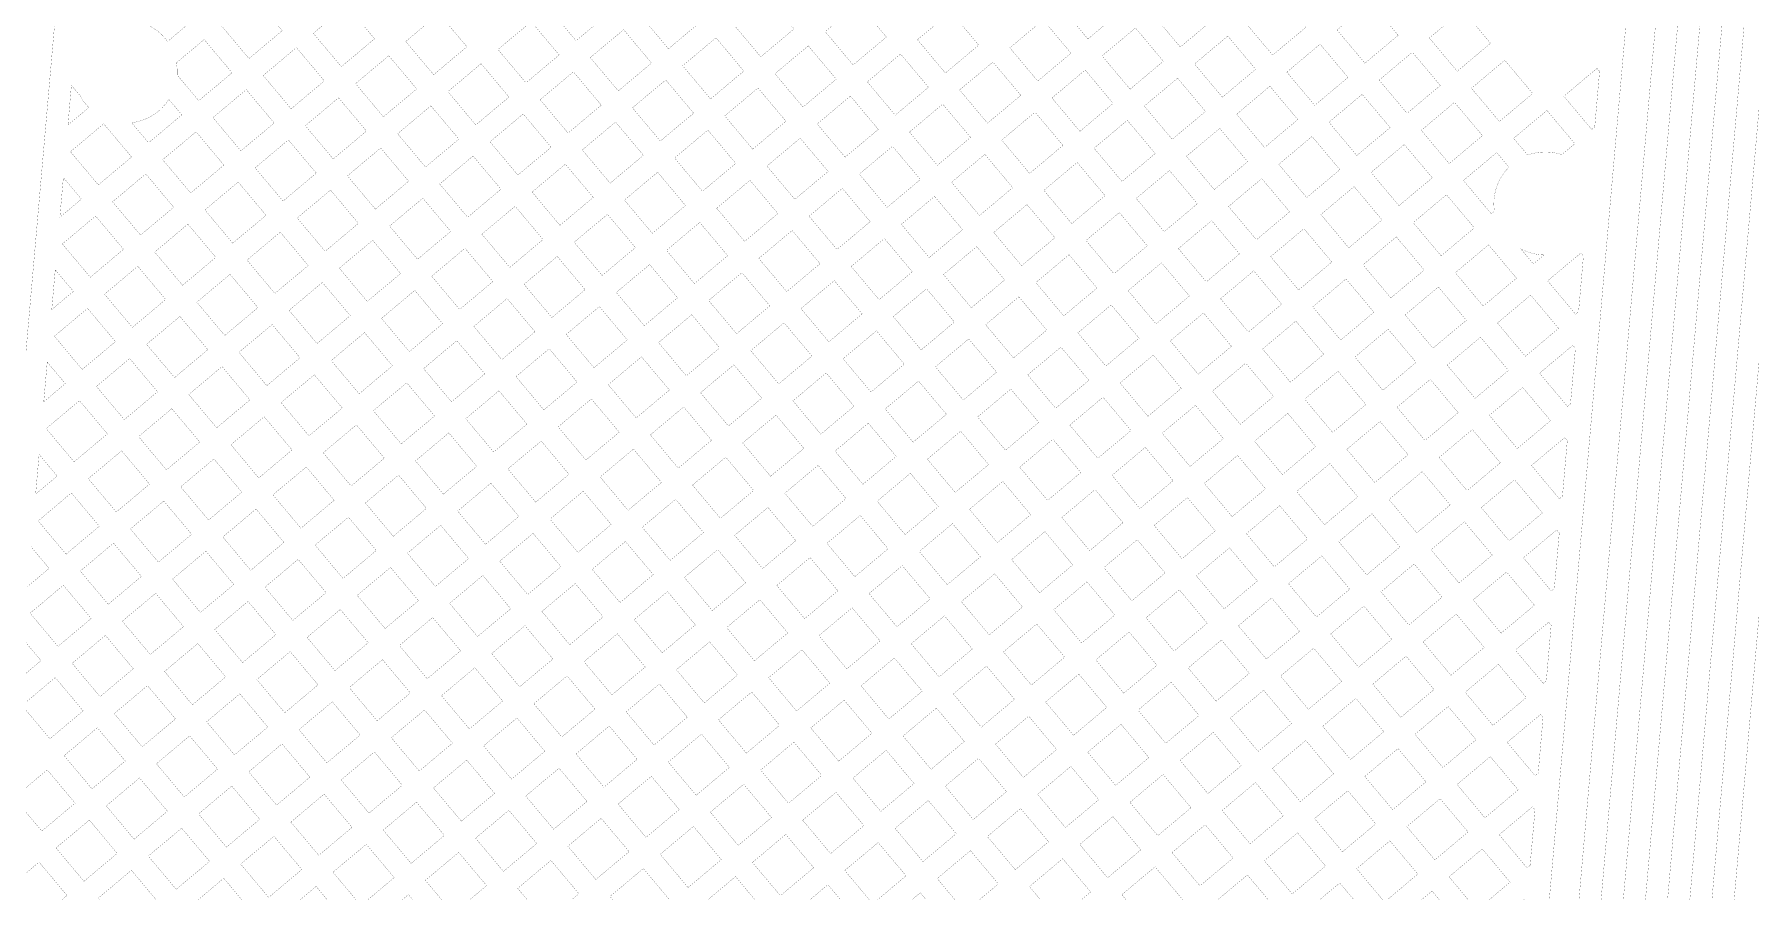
# Model space of a CAD drawing. Extents: x 592 to 965, y 89 to 353.
# Drawn here: x 628.99 to 646.75, y 250.47 to 259.43 of the extents above; entities that cross this region are included whole.
import ezdxf

# ---------------------------------------------------------------- set-up
doc = ezdxf.new("R2010")
doc.units = 0
doc.layers.add('a_area', color=3, linetype='Continuous')

# ---------------------------------------------------------------- blocks, each defined once
blk = doc.blocks.new('PAD_R3')
at = {"layer": 'a_area', "const_width": 0.5}
blk.add_lwpolyline([(0.25, 0, 1), (-0.25, 0, 1)], format="xyb", close=True, dxfattribs=at)

msp = doc.modelspace()

# ---------------------------------------------------------------- linework, layer by layer
at = {"layer": 'a_area', "const_width": 0.0015}
for points in [[(617.02, 250.475), (617.02, 323.788), (668.585, 323.788), (668.585, 250.475)], [(634.31, 259.71), (634.599, 259.366), (634.944, 259.655), (634.655, 260)], [(635.266, 259.627), (635.555, 259.282), (635.9, 259.571), (635.611, 259.916)], [(639.608, 259.728), (639.896, 259.384), (640.241, 259.673), (639.952, 260.017)], [(640.563, 259.645), (640.852, 259.3), (641.196, 259.589), (640.907, 259.934)], [(630.925, 259.525), (631.214, 259.181), (631.558, 259.47), (631.27, 259.814)], [(631.88, 259.442), (632.17, 259.097), (632.514, 259.386), (632.225, 259.731)], [(636.222, 259.543), (636.511, 259.199), (636.855, 259.488), (636.566, 259.832)], [(637.177, 259.46), (637.466, 259.115), (637.81, 259.404), (637.521, 259.749)], [(641.518, 259.561), (641.808, 259.217), (642.152, 259.505), (641.863, 259.85)], [(642.474, 259.477), (642.763, 259.133), (643.107, 259.422), (642.818, 259.766)], [(643.429, 259.394), (643.718, 259.05), (644.063, 259.339), (643.774, 259.683)], [(632.836, 259.358), (633.125, 259.014), (633.469, 259.303), (633.18, 259.647)], [(633.791, 259.275), (634.08, 258.93), (634.424, 259.219), (634.135, 259.563)], [(638.132, 259.376), (638.421, 259.031), (638.766, 259.32), (638.477, 259.665)], [(639.088, 259.292), (639.377, 258.948), (639.721, 259.237), (639.432, 259.581)], [(634.746, 259.191), (635.036, 258.846), (635.38, 259.135), (635.091, 259.48)], [(635.702, 259.107), (635.991, 258.763), (636.335, 259.052), (636.047, 259.396)], [(640.043, 259.209), (640.332, 258.864), (640.677, 259.153), (640.388, 259.498)], [(640.999, 259.125), (641.288, 258.781), (641.632, 259.07), (641.343, 259.414)], [(641.954, 259.041), (642.243, 258.697), (642.588, 258.986), (642.299, 259.33)], [(631.361, 259.006), (631.65, 258.661), (631.994, 258.95), (631.705, 259.295)], [(632.317, 258.922), (632.605, 258.578), (632.95, 258.867), (632.661, 259.211)], [(636.657, 259.024), (636.947, 258.679), (637.291, 258.968), (637.002, 259.313)], [(637.613, 258.94), (637.902, 258.595), (638.246, 258.884), (637.957, 259.229)], [(642.91, 258.958), (643.199, 258.614), (643.543, 258.903), (643.254, 259.247)], [(643.865, 258.874), (644.154, 258.53), (644.499, 258.819), (644.21, 259.164)], [(633.272, 258.839), (633.561, 258.494), (633.905, 258.783), (633.616, 259.128)], [(634.227, 258.755), (634.516, 258.41), (634.86, 258.699), (634.571, 259.044)], [(638.568, 258.856), (638.857, 258.512), (639.202, 258.801), (638.913, 259.145)], [(639.524, 258.773), (639.813, 258.428), (640.157, 258.717), (639.868, 259.062)], [(640.479, 258.689), (640.768, 258.345), (641.113, 258.634), (640.824, 258.978)], [(644.821, 258.791), (645.11, 258.447), (645.141, 258.473), (645.191, 259.048), (645.165, 259.08)], [(630.841, 258.57), (631.13, 258.225), (631.475, 258.514), (631.186, 258.859)], [(635.182, 258.671), (635.471, 258.327), (635.816, 258.616), (635.527, 258.96)], [(636.138, 258.588), (636.427, 258.243), (636.771, 258.532), (636.482, 258.877)], [(641.435, 258.605), (641.724, 258.261), (642.068, 258.55), (641.779, 258.895)], [(642.39, 258.522), (642.679, 258.178), (643.024, 258.467), (642.734, 258.811)], [(631.797, 258.486), (632.086, 258.142), (632.43, 258.431), (632.141, 258.775)], [(632.752, 258.403), (633.041, 258.058), (633.386, 258.347), (633.097, 258.692)], [(637.094, 258.504), (637.383, 258.16), (637.727, 258.448), (637.438, 258.793)], [(638.049, 258.42), (638.338, 258.076), (638.682, 258.365), (638.393, 258.709)], [(639.004, 258.337), (639.293, 257.992), (639.638, 258.282), (639.349, 258.626)], [(643.346, 258.438), (643.635, 258.094), (643.979, 258.383), (643.69, 258.728)], [(629.367, 258.217), (629.655, 257.873), (629.999, 258.162), (629.711, 258.506)], [(633.708, 258.319), (633.997, 257.975), (634.341, 258.263), (634.052, 258.608)], [(634.663, 258.235), (634.952, 257.891), (635.296, 258.18), (635.007, 258.524)], [(635.618, 258.152), (635.907, 257.807), (636.252, 258.096), (635.963, 258.441)], [(639.96, 258.253), (640.249, 257.909), (640.593, 258.198), (640.304, 258.542)], [(640.915, 258.17), (641.204, 257.825), (641.549, 258.114), (641.26, 258.458)], [(630.321, 258.134), (630.611, 257.789), (630.955, 258.078), (630.666, 258.423)], [(631.277, 258.05), (631.566, 257.706), (631.911, 257.995), (631.622, 258.339)], [(636.574, 258.068), (636.863, 257.724), (637.208, 258.013), (636.918, 258.357)], [(637.53, 257.985), (637.818, 257.64), (638.162, 257.929), (637.874, 258.273)], [(641.871, 258.086), (642.16, 257.742), (642.504, 258.031), (642.215, 258.375)], [(642.826, 258.003), (643.115, 257.658), (643.46, 257.947), (643.17, 258.291)], [(632.233, 257.967), (632.522, 257.622), (632.866, 257.911), (632.577, 258.256)], [(633.188, 257.883), (633.477, 257.539), (633.822, 257.828), (633.533, 258.172)], [(634.144, 257.799), (634.432, 257.455), (634.777, 257.744), (634.488, 258.088)], [(638.485, 257.901), (638.774, 257.556), (639.118, 257.845), (638.829, 258.19)], [(639.44, 257.817), (639.729, 257.473), (640.074, 257.762), (639.785, 258.106)], [(629.802, 257.698), (630.092, 257.354), (630.435, 257.642), (630.146, 257.987)], [(635.099, 257.716), (635.388, 257.372), (635.732, 257.66), (635.443, 258.005)], [(636.054, 257.632), (636.343, 257.288), (636.688, 257.577), (636.399, 257.921)], [(640.396, 257.734), (640.685, 257.389), (641.029, 257.678), (640.74, 258.023)], [(641.351, 257.65), (641.64, 257.306), (641.984, 257.595), (641.695, 257.939)], [(630.758, 257.614), (631.046, 257.27), (631.391, 257.559), (631.102, 257.903)], [(631.713, 257.531), (632.002, 257.186), (632.347, 257.475), (632.058, 257.82)], [(632.669, 257.447), (632.958, 257.103), (633.302, 257.392), (633.013, 257.736)], [(637.01, 257.549), (637.299, 257.205), (637.643, 257.493), (637.354, 257.838)], [(637.965, 257.465), (638.254, 257.121), (638.599, 257.41), (638.309, 257.754)], [(642.307, 257.567), (642.596, 257.222), (642.94, 257.511), (642.651, 257.856)], [(643.262, 257.483), (643.551, 257.139), (643.895, 257.428), (643.607, 257.772)], [(629.283, 257.262), (629.572, 256.917), (629.916, 257.207), (629.627, 257.551)], [(633.624, 257.364), (633.913, 257.019), (634.257, 257.308), (633.969, 257.652)], [(634.579, 257.28), (634.869, 256.936), (635.213, 257.225), (634.924, 257.569)], [(638.921, 257.381), (639.21, 257.037), (639.554, 257.326), (639.265, 257.67)], [(639.876, 257.298), (640.165, 256.953), (640.51, 257.243), (640.221, 257.587)], [(630.238, 257.178), (630.527, 256.834), (630.871, 257.123), (630.582, 257.467)], [(631.193, 257.095), (631.482, 256.75), (631.827, 257.039), (631.538, 257.384)], [(635.535, 257.196), (635.824, 256.852), (636.168, 257.141), (635.879, 257.485)], [(636.49, 257.112), (636.779, 256.768), (637.124, 257.058), (636.835, 257.402)], [(640.832, 257.214), (641.121, 256.87), (641.465, 257.159), (641.176, 257.503)], [(641.787, 257.131), (642.076, 256.786), (642.421, 257.075), (642.131, 257.42)], [(632.149, 257.011), (632.438, 256.667), (632.783, 256.956), (632.494, 257.3)], [(633.105, 256.928), (633.394, 256.584), (633.738, 256.873), (633.449, 257.217)], [(637.446, 257.029), (637.735, 256.685), (638.079, 256.974), (637.79, 257.318)], [(638.401, 256.946), (638.69, 256.601), (639.035, 256.89), (638.745, 257.234)], [(642.743, 257.047), (643.031, 256.703), (643.376, 256.992), (643.087, 257.336)], [(643.698, 256.964), (643.987, 256.619), (644.331, 256.908), (644.042, 257.253)], [(629.719, 256.742), (630.008, 256.398), (630.352, 256.687), (630.063, 257.031)], [(634.06, 256.844), (634.349, 256.5), (634.693, 256.789), (634.404, 257.133)], [(635.015, 256.76), (635.305, 256.416), (635.649, 256.705), (635.36, 257.049)], [(639.357, 256.862), (639.646, 256.517), (639.99, 256.806), (639.701, 257.151)], [(640.312, 256.778), (640.601, 256.434), (640.946, 256.723), (640.657, 257.067)], [(644.653, 256.88), (644.943, 256.535), (644.974, 256.562), (645.024, 257.138), (644.998, 257.169)], [(630.674, 256.659), (630.963, 256.315), (631.307, 256.603), (631.018, 256.948)], [(631.629, 256.575), (631.918, 256.231), (632.263, 256.52), (631.974, 256.864)], [(635.971, 256.677), (636.26, 256.333), (636.604, 256.621), (636.315, 256.965)], [(636.926, 256.593), (637.215, 256.249), (637.56, 256.538), (637.271, 256.882)], [(641.268, 256.695), (641.557, 256.35), (641.901, 256.639), (641.612, 256.984)], [(642.223, 256.611), (642.512, 256.267), (642.856, 256.556), (642.567, 256.9)], [(632.585, 256.492), (632.874, 256.147), (633.218, 256.437), (632.93, 256.781)], [(633.541, 256.408), (633.83, 256.064), (634.174, 256.353), (633.885, 256.697)], [(637.882, 256.51), (638.171, 256.165), (638.515, 256.454), (638.226, 256.799)], [(638.837, 256.426), (639.126, 256.082), (639.47, 256.37), (639.182, 256.715)], [(643.178, 256.528), (643.467, 256.183), (643.812, 256.472), (643.523, 256.817)], [(644.134, 256.444), (644.423, 256.099), (644.767, 256.388), (644.478, 256.733)], [(629.2, 256.307), (629.488, 255.963), (629.832, 256.251), (629.544, 256.595)], [(630.154, 256.223), (630.444, 255.879), (630.788, 256.168), (630.499, 256.512)], [(634.496, 256.325), (634.785, 255.98), (635.129, 256.269), (634.84, 256.614)], [(635.452, 256.241), (635.74, 255.897), (636.085, 256.186), (635.796, 256.53)], [(639.792, 256.342), (640.081, 255.998), (640.426, 256.287), (640.137, 256.631)], [(640.748, 256.259), (641.037, 255.914), (641.382, 256.203), (641.092, 256.548)], [(631.11, 256.14), (631.399, 255.795), (631.743, 256.084), (631.454, 256.428)], [(632.065, 256.055), (632.354, 255.711), (632.699, 256.001), (632.41, 256.345)], [(636.407, 256.158), (636.696, 255.813), (637.04, 256.102), (636.751, 256.446)], [(637.362, 256.074), (637.651, 255.729), (637.996, 256.018), (637.707, 256.363)], [(641.704, 256.175), (641.992, 255.831), (642.337, 256.12), (642.048, 256.464)], [(642.659, 256.092), (642.948, 255.747), (643.292, 256.036), (643.003, 256.381)], [(633.021, 255.972), (633.31, 255.628), (633.655, 255.917), (633.365, 256.261)], [(633.977, 255.889), (634.266, 255.544), (634.61, 255.833), (634.321, 256.178)], [(638.318, 255.99), (638.607, 255.646), (638.951, 255.935), (638.662, 256.279)], [(639.273, 255.907), (639.562, 255.562), (639.906, 255.851), (639.617, 256.195)], [(643.614, 256.008), (643.903, 255.663), (644.248, 255.953), (643.959, 256.297)], [(644.57, 255.924), (644.859, 255.58), (644.89, 255.607), (644.941, 256.182), (644.914, 256.213)], [(629.635, 255.787), (629.924, 255.443), (630.268, 255.732), (629.979, 256.076)], [(630.591, 255.703), (630.88, 255.359), (631.224, 255.648), (630.935, 255.993)], [(634.932, 255.805), (635.221, 255.461), (635.565, 255.75), (635.276, 256.094)], [(635.887, 255.722), (636.176, 255.377), (636.521, 255.666), (636.232, 256.011)], [(640.228, 255.823), (640.517, 255.478), (640.862, 255.767), (640.573, 256.112)], [(641.184, 255.739), (641.473, 255.395), (641.817, 255.684), (641.529, 256.028)], [(631.546, 255.62), (631.835, 255.276), (632.179, 255.564), (631.89, 255.908)], [(632.501, 255.536), (632.79, 255.192), (633.135, 255.481), (632.846, 255.825)], [(636.843, 255.638), (637.132, 255.293), (637.476, 255.582), (637.187, 255.927)], [(637.798, 255.554), (638.087, 255.21), (638.432, 255.499), (638.143, 255.843)], [(642.139, 255.656), (642.428, 255.311), (642.773, 255.6), (642.484, 255.945)], [(643.095, 255.572), (643.384, 255.228), (643.728, 255.516), (643.439, 255.861)], [(644.05, 255.488), (644.339, 255.144), (644.684, 255.433), (644.395, 255.777)], [(629.115, 255.351), (629.404, 255.007), (629.749, 255.296), (629.46, 255.64)], [(633.457, 255.453), (633.746, 255.108), (634.091, 255.397), (633.801, 255.742)], [(634.413, 255.369), (634.701, 255.025), (635.046, 255.314), (634.757, 255.658)], [(638.754, 255.471), (639.043, 255.126), (639.387, 255.415), (639.098, 255.76)], [(639.709, 255.387), (639.998, 255.043), (640.342, 255.331), (640.053, 255.676)], [(630.071, 255.268), (630.36, 254.923), (630.705, 255.212), (630.415, 255.557)], [(631.027, 255.184), (631.315, 254.84), (631.66, 255.129), (631.371, 255.473)], [(635.368, 255.286), (635.657, 254.941), (636.001, 255.23), (635.712, 255.575)], [(636.323, 255.202), (636.612, 254.857), (636.957, 255.146), (636.668, 255.491)], [(640.664, 255.303), (640.953, 254.959), (641.298, 255.248), (641.009, 255.592)], [(641.62, 255.22), (641.909, 254.875), (642.253, 255.164), (641.964, 255.509)], [(642.575, 255.136), (642.865, 254.792), (643.209, 255.081), (642.92, 255.425)], [(631.982, 255.101), (632.271, 254.756), (632.615, 255.045), (632.326, 255.389)], [(632.937, 255.017), (633.226, 254.672), (633.571, 254.961), (633.282, 255.306)], [(637.279, 255.118), (637.568, 254.774), (637.912, 255.063), (637.623, 255.407)], [(638.234, 255.034), (638.523, 254.69), (638.868, 254.979), (638.579, 255.324)], [(643.531, 255.052), (643.82, 254.708), (644.164, 254.997), (643.875, 255.341)], [(644.486, 254.969), (644.775, 254.624), (644.807, 254.651), (644.857, 255.227), (644.831, 255.258)], [(629.551, 254.832), (629.841, 254.487), (630.185, 254.776), (629.896, 255.121)], [(633.893, 254.933), (634.182, 254.589), (634.526, 254.878), (634.238, 255.222)], [(634.848, 254.85), (635.137, 254.505), (635.482, 254.794), (635.193, 255.139)], [(639.19, 254.951), (639.479, 254.607), (639.823, 254.896), (639.534, 255.24)], [(640.145, 254.867), (640.434, 254.523), (640.778, 254.812), (640.489, 255.156)], [(641.1, 254.784), (641.389, 254.439), (641.734, 254.728), (641.445, 255.073)], [(630.507, 254.748), (630.796, 254.404), (631.14, 254.693), (630.851, 255.037)], [(631.462, 254.665), (631.751, 254.32), (632.096, 254.609), (631.807, 254.954)], [(635.804, 254.766), (636.093, 254.422), (636.437, 254.71), (636.148, 255.055)], [(636.759, 254.682), (637.048, 254.338), (637.393, 254.627), (637.104, 254.971)], [(637.715, 254.599), (638.004, 254.254), (638.348, 254.543), (638.059, 254.888)], [(642.056, 254.7), (642.345, 254.356), (642.689, 254.645), (642.4, 254.989)], [(643.011, 254.617), (643.3, 254.272), (643.645, 254.561), (643.356, 254.906)], [(632.418, 254.581), (632.707, 254.236), (633.051, 254.525), (632.762, 254.87)], [(633.373, 254.497), (633.662, 254.153), (634.007, 254.442), (633.718, 254.786)], [(638.67, 254.515), (638.959, 254.17), (639.304, 254.46), (639.015, 254.804)], [(639.626, 254.431), (639.914, 254.087), (640.259, 254.376), (639.97, 254.72)], [(643.967, 254.533), (644.256, 254.189), (644.6, 254.478), (644.311, 254.822)], [(629.032, 254.395), (629.321, 254.051), (629.665, 254.34), (629.376, 254.685)], [(629.987, 254.312), (630.276, 253.968), (630.621, 254.257), (630.332, 254.601)], [(634.329, 254.414), (634.618, 254.069), (634.962, 254.358), (634.673, 254.703)], [(635.284, 254.33), (635.573, 253.986), (635.918, 254.275), (635.629, 254.619)], [(636.24, 254.246), (636.529, 253.902), (636.873, 254.191), (636.584, 254.535)], [(640.581, 254.348), (640.87, 254.004), (641.214, 254.292), (640.925, 254.637)], [(641.536, 254.264), (641.825, 253.92), (642.17, 254.209), (641.881, 254.553)], [(630.943, 254.229), (631.232, 253.884), (631.576, 254.173), (631.287, 254.518)], [(631.898, 254.145), (632.187, 253.8), (632.532, 254.089), (632.243, 254.434)], [(637.195, 254.163), (637.484, 253.818), (637.828, 254.107), (637.54, 254.452)], [(638.151, 254.079), (638.44, 253.735), (638.784, 254.023), (638.495, 254.368)], [(642.492, 254.181), (642.781, 253.836), (643.125, 254.125), (642.836, 254.47)], [(643.447, 254.097), (643.736, 253.753), (644.081, 254.042), (643.792, 254.386)], [(632.854, 254.061), (633.143, 253.717), (633.487, 254.006), (633.198, 254.35)], [(633.809, 253.978), (634.098, 253.633), (634.443, 253.922), (634.154, 254.267)], [(634.765, 253.894), (635.054, 253.55), (635.398, 253.839), (635.109, 254.183)], [(639.106, 253.995), (639.395, 253.651), (639.739, 253.94), (639.451, 254.285)], [(640.061, 253.912), (640.351, 253.568), (640.695, 253.857), (640.406, 254.201)], [(644.403, 254.014), (644.692, 253.669), (644.723, 253.695), (644.774, 254.271), (644.747, 254.302)], [(629.468, 253.876), (629.757, 253.532), (630.101, 253.821), (629.812, 254.165)], [(630.423, 253.793), (630.712, 253.448), (631.057, 253.737), (630.768, 254.082)], [(635.72, 253.811), (636.009, 253.466), (636.354, 253.755), (636.065, 254.099)], [(636.676, 253.727), (636.965, 253.383), (637.309, 253.672), (637.02, 254.016)], [(641.017, 253.828), (641.306, 253.484), (641.65, 253.773), (641.361, 254.117)], [(641.972, 253.745), (642.261, 253.4), (642.605, 253.689), (642.317, 254.034)], [(631.379, 253.709), (631.668, 253.365), (632.012, 253.653), (631.723, 253.998)], [(632.334, 253.625), (632.623, 253.281), (632.968, 253.57), (632.679, 253.914)], [(633.29, 253.542), (633.579, 253.198), (633.923, 253.486), (633.634, 253.831)], [(637.631, 253.643), (637.92, 253.299), (638.265, 253.588), (637.975, 253.932)], [(638.587, 253.56), (638.875, 253.215), (639.219, 253.504), (638.931, 253.848)], [(642.928, 253.661), (643.217, 253.317), (643.561, 253.606), (643.272, 253.95)], [(643.883, 253.578), (644.172, 253.233), (644.517, 253.522), (644.228, 253.867)], [(628.949, 253.44), (629.237, 253.096), (629.581, 253.385), (629.293, 253.729)], [(629.903, 253.357), (630.193, 253.012), (630.537, 253.301), (630.248, 253.646)], [(634.245, 253.458), (634.534, 253.113), (634.879, 253.403), (634.59, 253.747)], [(635.201, 253.374), (635.49, 253.03), (635.834, 253.319), (635.545, 253.664)], [(639.542, 253.476), (639.831, 253.131), (640.175, 253.421), (639.886, 253.765)], [(640.497, 253.393), (640.787, 253.048), (641.131, 253.337), (640.842, 253.682)], [(630.859, 253.273), (631.148, 252.928), (631.493, 253.218), (631.204, 253.562)], [(631.815, 253.19), (632.104, 252.845), (632.448, 253.134), (632.159, 253.478)], [(636.156, 253.291), (636.445, 252.947), (636.79, 253.236), (636.501, 253.58)], [(637.112, 253.208), (637.401, 252.863), (637.745, 253.152), (637.456, 253.496)], [(641.453, 253.309), (641.742, 252.965), (642.086, 253.253), (641.797, 253.598)], [(642.408, 253.225), (642.697, 252.881), (643.041, 253.17), (642.752, 253.514)], [(632.77, 253.106), (633.059, 252.761), (633.404, 253.051), (633.115, 253.395)], [(633.726, 253.022), (634.015, 252.678), (634.359, 252.966), (634.07, 253.311)], [(638.067, 253.124), (638.356, 252.78), (638.7, 253.069), (638.411, 253.413)], [(639.022, 253.04), (639.311, 252.696), (639.656, 252.985), (639.366, 253.329)], [(643.364, 253.142), (643.653, 252.797), (643.997, 253.086), (643.708, 253.431)], [(644.319, 253.058), (644.608, 252.714), (644.64, 252.74), (644.69, 253.316), (644.664, 253.347)], [(629.384, 252.921), (629.673, 252.576), (630.017, 252.865), (629.728, 253.21)], [(630.34, 252.837), (630.629, 252.492), (630.973, 252.781), (630.684, 253.126)], [(634.681, 252.938), (634.97, 252.594), (635.315, 252.883), (635.026, 253.228)], [(635.637, 252.855), (635.926, 252.511), (636.27, 252.8), (635.981, 253.144)], [(639.978, 252.956), (640.267, 252.612), (640.611, 252.901), (640.322, 253.246)], [(640.933, 252.873), (641.222, 252.529), (641.567, 252.818), (641.278, 253.162)], [(631.295, 252.753), (631.584, 252.409), (631.929, 252.698), (631.64, 253.043)], [(632.251, 252.67), (632.54, 252.326), (632.884, 252.615), (632.595, 252.959)], [(636.592, 252.772), (636.881, 252.427), (637.226, 252.716), (636.937, 253.061)], [(637.548, 252.688), (637.836, 252.344), (638.181, 252.633), (637.892, 252.977)], [(641.889, 252.79), (642.178, 252.445), (642.522, 252.734), (642.233, 253.078)], [(642.844, 252.706), (643.133, 252.361), (643.478, 252.65), (643.188, 252.995)], [(628.865, 252.485), (629.154, 252.14), (629.498, 252.429), (629.209, 252.774)], [(633.206, 252.586), (633.495, 252.242), (633.84, 252.531), (633.551, 252.875)], [(634.162, 252.503), (634.451, 252.158), (634.795, 252.447), (634.506, 252.791)], [(638.503, 252.604), (638.792, 252.26), (639.136, 252.549), (638.847, 252.893)], [(639.458, 252.521), (639.747, 252.176), (640.092, 252.465), (639.803, 252.809)], [(643.8, 252.622), (644.088, 252.278), (644.433, 252.567), (644.144, 252.911)], [(629.82, 252.401), (630.109, 252.057), (630.454, 252.345), (630.164, 252.69)], [(630.776, 252.317), (631.064, 251.973), (631.409, 252.262), (631.12, 252.606)], [(635.117, 252.419), (635.406, 252.075), (635.75, 252.364), (635.462, 252.708)], [(636.072, 252.336), (636.362, 251.991), (636.706, 252.28), (636.417, 252.625)], [(640.414, 252.437), (640.702, 252.093), (641.047, 252.382), (640.758, 252.726)], [(641.369, 252.354), (641.658, 252.009), (642.003, 252.298), (641.714, 252.643)], [(631.731, 252.234), (632.02, 251.89), (632.365, 252.179), (632.076, 252.523)], [(632.687, 252.151), (632.976, 251.806), (633.32, 252.095), (633.031, 252.439)], [(637.028, 252.252), (637.317, 251.908), (637.661, 252.197), (637.373, 252.541)], [(637.983, 252.169), (638.273, 251.824), (638.617, 252.113), (638.328, 252.458)], [(642.325, 252.27), (642.614, 251.925), (642.958, 252.214), (642.669, 252.559)], [(643.28, 252.186), (643.569, 251.842), (643.913, 252.131), (643.624, 252.475)], [(629.301, 251.965), (629.59, 251.621), (629.934, 251.91), (629.645, 252.254)], [(633.642, 252.067), (633.931, 251.722), (634.276, 252.011), (633.987, 252.356)], [(634.598, 251.983), (634.887, 251.639), (635.231, 251.928), (634.942, 252.272)], [(638.939, 252.085), (639.228, 251.74), (639.572, 252.029), (639.283, 252.374)], [(639.894, 252.001), (640.183, 251.657), (640.527, 251.946), (640.239, 252.29)], [(644.235, 252.103), (644.524, 251.758), (644.556, 251.785), (644.606, 252.36), (644.58, 252.392)], [(630.256, 251.882), (630.545, 251.537), (630.889, 251.826), (630.6, 252.17)], [(631.211, 251.798), (631.5, 251.453), (631.845, 251.743), (631.556, 252.087)], [(635.553, 251.899), (635.842, 251.555), (636.186, 251.844), (635.897, 252.189)], [(636.509, 251.816), (636.797, 251.472), (637.142, 251.761), (636.853, 252.105)], [(640.849, 251.917), (641.138, 251.573), (641.483, 251.862), (641.194, 252.207)], [(641.805, 251.834), (642.094, 251.489), (642.439, 251.778), (642.15, 252.123)], [(632.167, 251.714), (632.456, 251.37), (632.801, 251.659), (632.512, 252.004)], [(633.123, 251.631), (633.412, 251.287), (633.756, 251.575), (633.467, 251.92)], [(637.464, 251.733), (637.753, 251.388), (638.097, 251.677), (637.808, 252.022)], [(638.419, 251.649), (638.709, 251.304), (639.053, 251.593), (638.764, 251.938)], [(642.761, 251.75), (643.05, 251.406), (643.394, 251.695), (643.105, 252.039)], [(643.716, 251.667), (644.005, 251.322), (644.349, 251.611), (644.06, 251.956)], [(628.781, 251.529), (629.07, 251.185), (629.415, 251.474), (629.126, 251.818)], [(629.737, 251.445), (630.025, 251.101), (630.37, 251.39), (630.081, 251.735)], [(634.078, 251.547), (634.367, 251.203), (634.712, 251.492), (634.423, 251.836)], [(635.034, 251.464), (635.323, 251.119), (635.667, 251.408), (635.378, 251.752)], [(639.375, 251.565), (639.664, 251.221), (640.008, 251.51), (639.719, 251.854)], [(640.33, 251.482), (640.619, 251.137), (640.963, 251.426), (640.674, 251.771)], [(630.692, 251.362), (630.981, 251.018), (631.325, 251.307), (631.036, 251.651)], [(631.647, 251.278), (631.936, 250.934), (632.281, 251.223), (631.992, 251.567)], [(635.989, 251.38), (636.277, 251.036), (636.622, 251.325), (636.333, 251.669)], [(636.944, 251.297), (637.233, 250.952), (637.578, 251.241), (637.289, 251.586)], [(641.285, 251.398), (641.575, 251.053), (641.919, 251.343), (641.63, 251.687)], [(642.241, 251.314), (642.53, 250.97), (642.874, 251.259), (642.586, 251.603)], [(643.196, 251.231), (643.486, 250.886), (643.83, 251.175), (643.541, 251.52)], [(632.603, 251.195), (632.892, 250.85), (633.237, 251.14), (632.948, 251.484)], [(633.559, 251.111), (633.848, 250.767), (634.192, 251.056), (633.903, 251.4)], [(637.9, 251.213), (638.189, 250.868), (638.533, 251.157), (638.244, 251.502)], [(638.855, 251.129), (639.144, 250.785), (639.489, 251.074), (639.2, 251.418)], [(639.811, 251.046), (640.1, 250.701), (640.444, 250.99), (640.155, 251.335)], [(644.152, 251.147), (644.441, 250.803), (644.472, 250.83), (644.523, 251.404), (644.496, 251.436)], [(629.217, 251.01), (629.506, 250.665), (629.85, 250.954), (629.562, 251.299)], [(630.172, 250.926), (630.461, 250.582), (630.806, 250.871), (630.517, 251.215)], [(634.514, 251.028), (634.803, 250.683), (635.148, 250.972), (634.858, 251.317)], [(635.47, 250.944), (635.758, 250.6), (636.102, 250.889), (635.814, 251.233)], [(640.766, 250.962), (641.055, 250.618), (641.399, 250.906), (641.11, 251.251)], [(641.721, 250.878), (642.01, 250.534), (642.355, 250.823), (642.066, 251.167)], [(631.128, 250.843), (631.417, 250.498), (631.761, 250.787), (631.472, 251.131)], [(636.424, 250.86), (636.714, 250.516), (637.058, 250.805), (636.769, 251.15)]]:
    msp.add_lwpolyline(points, close=True, dxfattribs=at)
for points in [[(644.978, 250.475), (647.662, 281.162, -0.084552), (647.862, 281.924, 0.012808), (647.905, 282.023, -0.038887), (648.178, 282.582, 0.005339), (648.197, 282.617, -0.07215), (648.588, 283.159, 0.012405), (648.628, 283.203, -0.023497), (648.891, 283.473, -0.022352), (649.074, 283.63, 0.199572), (649.337, 284.14), (651.695, 311.103, 0.208816), (651.666, 311.191), (649.733, 313.495, 0.198841), (649.156, 313.792), (649.098, 313.797, -0.199255), (646.874, 314.956), (646.522, 315.376, -0.19862), (646.267, 316.198), (646.292, 316.486, 0.129621), (646.194, 317.051)], [(645.895, 250.475), (648.55, 280.818, -0.109032), (648.95, 282.087, 0.010597), (649.008, 282.193, -0.078141), (649.269, 282.545, 0.016369), (649.322, 282.602, -0.02685), (649.555, 282.837, -0.016985), (649.561, 282.842, -0.025684), (649.569, 282.85), (649.88, 283.111, 0.20615), (650.229, 283.766), (652.613, 311.01, 0.197996), (652.369, 311.779), (650.23, 314.327, 0.098156), (650.087, 314.439), (649.716, 314.632, 0.068059), (649.532, 314.697, -0.042429), (649.382, 314.742, -0.064205), (648.626, 315.156, -0.072703), (648.602, 315.179, -0.20304), (648.275, 316.259), (648.072, 316.75, -0.065162), (648.07, 316.76)], [(648.891, 316.661), (648.502, 316.229), (648.5, 316.207, 0.195261), (648.772, 315.332, 0.063752), (649.474, 314.951, 0.039475), (649.579, 314.921, -0.070657), (649.829, 314.831), (650.202, 314.637, -0.097932), (650.411, 314.466), (652.544, 311.926, -0.199708), (652.84, 310.983), (650.456, 283.738, -0.20408), (650.023, 282.932, -0.008932), (649.986, 282.901), (649.709, 282.668, 0.027043), (649.492, 282.448, -0.016228), (649.429, 282.382, 0.079015), (649.208, 282.082, -0.010538), (649.145, 281.969, 0.109157), (648.777, 280.792), (646.125, 250.475), (645.895, 250.475)], [(647.859, 316.173), (648.076, 315.366), (648.259, 315.147, 0.176584), (649.453, 314.462, -0.076575), (649.699, 314.377), (649.922, 314.26, -0.09694), (650.131, 314.089), (652.198, 311.626, -0.197172), (652.385, 311.027), (650.008, 283.855, -0.197236), (649.693, 283.253), (649.38, 282.99, 0.025707), (649.141, 282.746, -0.011878), (649.08, 282.681, 0.073262), (648.801, 282.292, -0.005457), (648.774, 282.243, -0.008932), (648.772, 282.24, 0.003941), (648.746, 282.195, -0.012535), (648.744, 282.19, 0.10827), (648.322, 280.835), (645.666, 250.475), (645.437, 250.475)], [(649.889, 316.093), (650.19, 315.312), (650.458, 315.054, -0.092273), (650.655, 314.892), (652.912, 312.203, -0.199974), (653.298, 310.97), (650.912, 283.702, -0.199007), (650.337, 282.599), (650.081, 282.383, 0.199597), (649.232, 280.748), (646.584, 250.475), (646.354, 250.475)], [(645.437, 250.475), (648.095, 280.862, -0.112199), (648.576, 282.357, 0.005587), (648.601, 282.404, -0.072468), (648.917, 282.841, 0.011717), (648.969, 282.897, -0.026264), (649.231, 283.164), (649.545, 283.427, 0.200481), (649.781, 283.883), (652.157, 311.046, 0.201044), (652.016, 311.487), (649.95, 313.949, 0.097155), (649.807, 314.062), (649.592, 314.175, 0.079893), (649.404, 314.238, -0.176615), (648.078, 315.007), (647.902, 315.217, -0.058168), (647.887, 315.225), (647.138, 315.575)], [(646.354, 250.475), (649.006, 280.781, -0.198353), (649.935, 282.559), (650.191, 282.774, 0.198773), (650.684, 283.722), (653.071, 311.003, 0.197779), (652.736, 312.056), (650.48, 314.745, 0.096077), (650.342, 314.857, -0.081539), (650.311, 314.878), (650.033, 315.146, -0.030411), (650.025, 315.15), (649.233, 315.424)], [(628.781, 250.475), (628.41, 250.475), (633.685, 310.783, -0.117662)], [(629.341, 258.494), (629.556, 258.674, -0.071869), (629.466, 258.798), (629.376, 258.904)], [(644.617, 257.148, -0.119667), (644.374, 257.213)]]:
    msp.add_lwpolyline(points, format="xyb", dxfattribs=at)
for points in [[(647.358, 281.189), (644.671, 250.475), (644.417, 250.475), (644.412, 250.481), (644.406, 250.475), (644.05, 250.475)], [(647.89, 281.136), (645.207, 250.475), (644.978, 250.475)], [(629.376, 258.904), (629.341, 258.494)], [(629.257, 257.539), (629.48, 257.726), (629.293, 257.95)], [(629.293, 257.95), (629.257, 257.539)], [(644.374, 257.213), (644.506, 257.055), (644.617, 257.148)], [(629.173, 256.583), (629.397, 256.771), (629.209, 256.994)], [(629.209, 256.994), (629.173, 256.583)], [(629.09, 255.628), (629.313, 255.816), (629.126, 256.039)], [(629.126, 256.039), (629.09, 255.628)], [(629.006, 254.672), (629.229, 254.86), (629.042, 255.083)], [(629.042, 255.083), (629.006, 254.672)], [(628.923, 253.717), (629.146, 253.904), (628.959, 254.127)], [(628.839, 252.762), (629.062, 252.949), (628.875, 253.172)], [(632.445, 250.475), (632.717, 250.703), (632.428, 251.048), (632.083, 250.759), (632.321, 250.475)], [(637.721, 250.475), (638.014, 250.722), (637.725, 251.066), (637.38, 250.777), (637.633, 250.475)], [(638.775, 250.475), (638.969, 250.638), (638.68, 250.982), (638.336, 250.693), (638.519, 250.475)], [(642.996, 250.475), (643.31, 250.74), (643.021, 251.084), (642.677, 250.795), (642.945, 250.475)], [(644.05, 250.475), (644.265, 250.656), (643.977, 251), (643.633, 250.711), (643.831, 250.475)], [(629.279, 250.475), (629.331, 250.518), (629.042, 250.863), (628.698, 250.574), (628.781, 250.475)], [(633.5, 250.475), (633.673, 250.62), (633.384, 250.964), (633.039, 250.675), (633.207, 250.475)], [(634.555, 250.475), (634.628, 250.536), (634.339, 250.881), (633.995, 250.592), (634.093, 250.475)], [(639.83, 250.475), (639.925, 250.554), (639.635, 250.899), (639.291, 250.61), (639.404, 250.475)], [(642.945, 250.475), (642.647, 250.475), (642.502, 250.648), (642.296, 250.475), (641.761, 250.475), (641.546, 250.731), (641.241, 250.475), (640.876, 250.475), (640.591, 250.815), (640.247, 250.526), (640.289, 250.475)], [(632.321, 250.475), (632.023, 250.475), (631.908, 250.612), (631.746, 250.475), (631.138, 250.475), (630.953, 250.696), (630.69, 250.475), (630.252, 250.475), (629.997, 250.779), (629.653, 250.49), (629.665, 250.475)], [(637.633, 250.475), (637.335, 250.475), (637.205, 250.63), (637.021, 250.475), (636.449, 250.475), (636.249, 250.714), (635.965, 250.475), (635.565, 250.475), (635.295, 250.797), (634.95, 250.508), (634.977, 250.475)], [(629.665, 250.475), (629.279, 250.475)], [(633.207, 250.475), (632.908, 250.475), (632.864, 250.528), (632.801, 250.475), (632.445, 250.475)], [(634.093, 250.475), (633.5, 250.475)], [(634.977, 250.475), (634.555, 250.475)], [(638.519, 250.475), (638.221, 250.475), (638.161, 250.546), (638.076, 250.475), (637.721, 250.475)], [(639.404, 250.475), (638.775, 250.475)], [(640.289, 250.475), (639.83, 250.475)], [(643.831, 250.475), (643.532, 250.475), (643.457, 250.564), (643.351, 250.475), (642.996, 250.475)]]:
    msp.add_lwpolyline(points, dxfattribs=at)
for points in [[(629.97, 259.609), (629.996, 259.577, -0.212714), (630.371, 259.358), (630.603, 259.553), (630.314, 259.898)], [(630.463, 259.137, -0.042491), (630.471, 259.047, -0.016239), (630.47, 259.013), (630.694, 258.745), (631.039, 259.034), (630.75, 259.378)], [(629.999, 258.517), (630.175, 258.309), (630.519, 258.598), (630.385, 258.758, -0.223693)], [(644.301, 258.355), (644.447, 258.182, -0.088121), (644.63, 258.214, -0.080939), (644.8, 258.187), (644.935, 258.3), (644.646, 258.644)], [(643.782, 257.919), (644.07, 257.575), (644.103, 257.602, -0.037172), (644.097, 257.681, -0.198482), (644.253, 258.057), (644.126, 258.208)]]:
    msp.add_lwpolyline(points, format="xyb", close=True, dxfattribs=at)

# ---------------------------------------------------------------- block references
at = {"layer": 'a_area', "xscale": 0.0015, "yscale": 0.0015, "zscale": 1.5}
for p in [(629.376, 258.904), (629.376, 258.904), (629.341, 258.494), (629.341, 258.494), (629.293, 257.95), (629.293, 257.95), (629.257, 257.539), (629.257, 257.539), (644.374, 257.213), (644.374, 257.213), (644.617, 257.148), (644.617, 257.148), (629.209, 256.994), (629.209, 256.994), (629.173, 256.583), (629.173, 256.583), (629.126, 256.039), (629.126, 256.039), (629.09, 255.628), (629.09, 255.628), (629.042, 255.083), (629.042, 255.083), (629.006, 254.672), (629.006, 254.672), (629.279, 250.475), (629.279, 250.475), (629.665, 250.475), (629.665, 250.475), (632.321, 250.475), (632.321, 250.475), (632.445, 250.475), (632.445, 250.475), (633.207, 250.475), (633.207, 250.475), (633.5, 250.475), (633.5, 250.475), (634.093, 250.475), (634.093, 250.475), (634.555, 250.475), (634.555, 250.475), (634.977, 250.475), (634.977, 250.475), (637.633, 250.475), (637.633, 250.475), (637.721, 250.475), (637.721, 250.475), (638.519, 250.475), (638.519, 250.475), (638.775, 250.475), (638.775, 250.475), (639.404, 250.475), (639.404, 250.475), (639.83, 250.475), (639.83, 250.475), (640.289, 250.475), (640.289, 250.475), (642.945, 250.475), (642.945, 250.475), (642.996, 250.475), (642.996, 250.475), (643.831, 250.475), (643.831, 250.475), (644.05, 250.475), (644.05, 250.475), (644.978, 250.475), (644.978, 250.475), (645.437, 250.475), (645.437, 250.475), (645.895, 250.475), (645.895, 250.475), (646.354, 250.475), (646.354, 250.475)]:
    msp.add_blockref('PAD_R3', p, dxfattribs=at)

doc.saveas('drawing.dxf')
